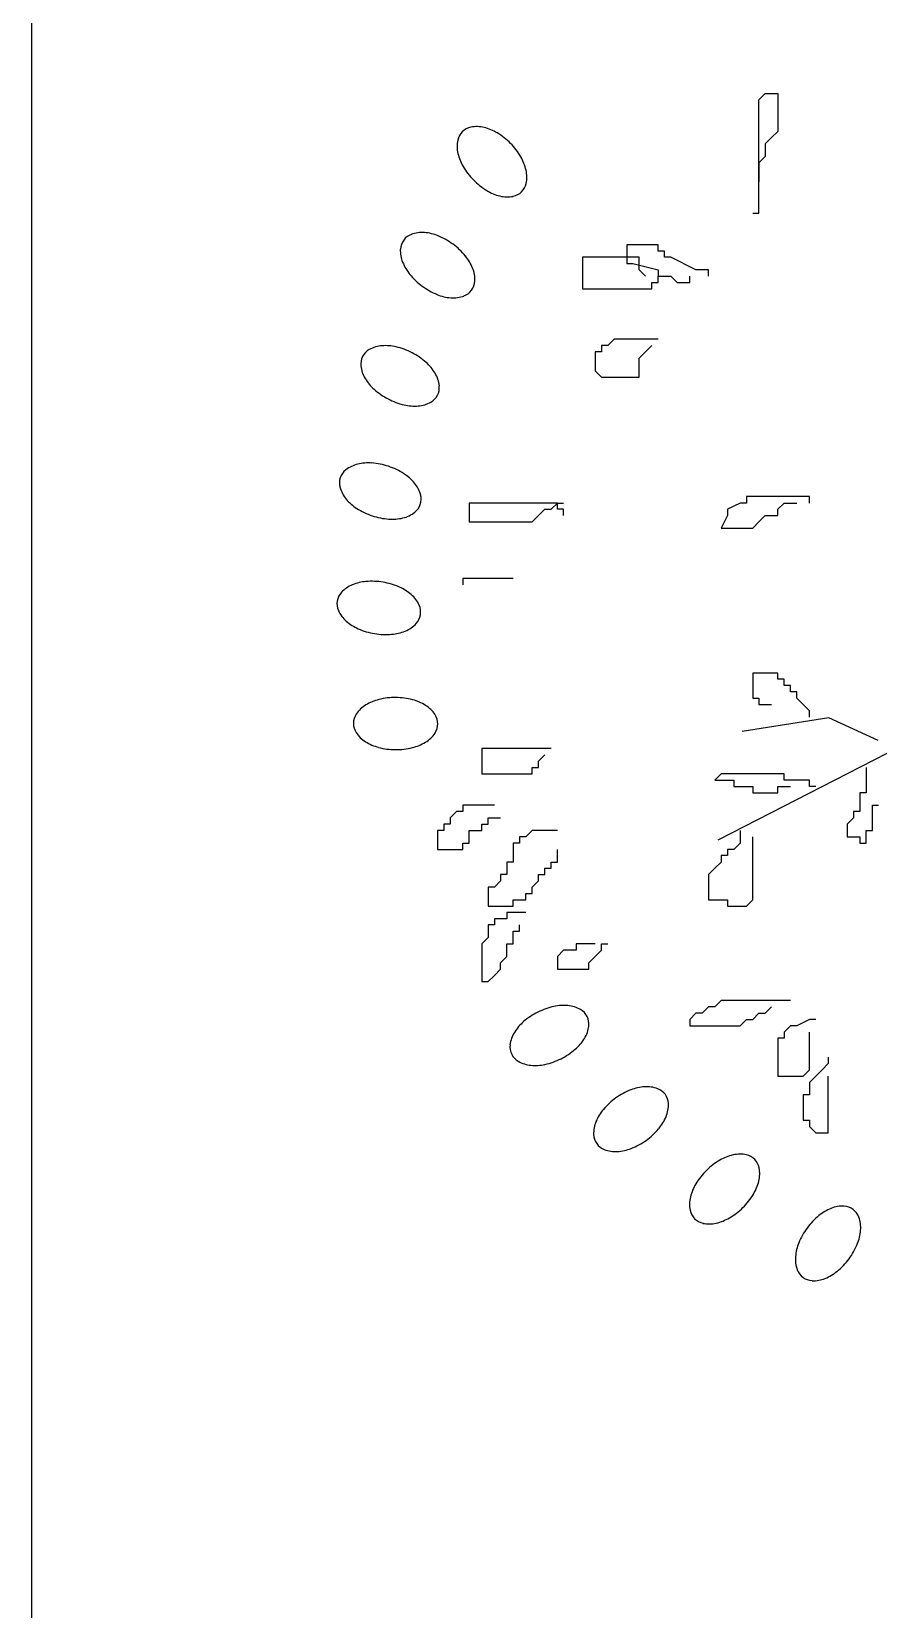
# Model space of a CAD drawing. Header units: millimetres. Extents: x -4017 to 59953, y -688 to 66564.
# Drawn here: x 35108 to 35933, y 40044 to 41581 of the extents above; entities that cross this region are included whole.
import ezdxf

# ---------------------------------------------------------------- set-up
doc = ezdxf.new("R2010")
doc.units = ezdxf.units.MM
doc.layers.add('www.cad-blocks.net', color=7, linetype='Continuous')

# ---------------------------------------------------------------- blocks, each defined once
blk = doc.blocks.new('A$C516926BB')
blk.add_line((37.5671, 38.5194), (37.5671, 0))
blk = doc.blocks.new('A$C4128763F')
at = {"color": 0}
for p, q in [((0.4112, 1.212), (0.4173, 1.2181)), ((0.4173, 1.2181), (0.4296, 1.2181)), ((0.4296, 1.2181), (0.4296, 1.1813)), ((0.4112, 1.1015), (0.4112, 1.212)), ((0.4235, 1.1752), (0.4173, 1.169)), ((0.4173, 1.169), (0.4173, 1.1568)), ((0.4296, 1.1813), (0.4235, 1.1752)), ((0.4173, 1.1568), (0.4112, 1.1506)), ((0.4112, 1.1506), (0.4112, 1.1322)), ((0.4051, 1.1015), (0.4112, 1.1015)), ((0.2823, 1.0709), (0.2823, 1.0525)), ((0.313, 1.0709), (0.2823, 1.0709)), ((0.313, 1.0647), (0.313, 1.0709)), ((0.3191, 1.0647), (0.313, 1.0647)), ((0.3191, 1.0586), (0.3191, 1.0647)), ((0.2393, 1.0586), (0.2393, 1.0279)), ((0.2946, 1.0586), (0.2393, 1.0586)), ((0.2823, 1.0525), (0.2884, 1.0525)), ((0.2884, 1.0525), (0.313, 1.0463)), ((0.2946, 1.0463), (0.2946, 1.0586)), ((0.3007, 1.0402), (0.2946, 1.0463)), ((0.313, 1.0463), (0.313, 1.0402)), ((0.3253, 1.0586), (0.3191, 1.0586)), ((0.3498, 1.0463), (0.3253, 1.0586)), ((0.3621, 1.0463), (0.3498, 1.0463)), ((0.3621, 1.0402), (0.3621, 1.0463)), ((0.3068, 1.0341), (0.313, 1.0341)), ((0.3068, 1.0279), (0.3068, 1.0341)), ((0.313, 1.0341), (0.313, 1.0402)), ((0.313, 1.0402), (0.3253, 1.0402)), ((0.3253, 1.0402), (0.3314, 1.0341)), ((0.3314, 1.0341), (0.3437, 1.0341)), ((0.3437, 1.0341), (0.3437, 1.0402)), ((0.2393, 1.0279), (0.3068, 1.0279)), ((0.2577, 0.9727), (0.2577, 0.9666)), ((0.2639, 0.9727), (0.2577, 0.9727)), ((0.27, 0.9789), (0.2639, 0.9727)), ((0.313, 0.9789), (0.27, 0.9789)), ((0.3007, 0.9666), (0.3068, 0.9727)), ((0.2516, 0.9666), (0.2516, 0.9482)), ((0.2577, 0.9666), (0.2516, 0.9666)), ((0.2946, 0.9604), (0.3007, 0.9666)), ((0.2946, 0.942), (0.2946, 0.9604)), ((0.2516, 0.9482), (0.2577, 0.942)), ((0.2577, 0.942), (0.2946, 0.942)), ((0.2148, 0.8193), (0.1288, 0.8193)), ((0.1288, 0.8193), (0.1288, 0.8009)), ((0.2086, 0.8132), (0.2148, 0.8193)), ((0.2148, 0.8193), (0.2209, 0.8193)), ((0.2148, 0.8132), (0.2148, 0.8193)), ((0.3928, 0.8193), (0.3805, 0.8132)), ((0.3989, 0.8193), (0.3928, 0.8193)), ((0.3989, 0.8255), (0.3989, 0.8193)), ((0.4603, 0.8255), (0.3989, 0.8255)), ((0.4296, 0.8132), (0.4358, 0.8193)), ((0.4358, 0.8193), (0.448, 0.8193)), ((0.4603, 0.8193), (0.4603, 0.8255)), ((0.1288, 0.8009), (0.1902, 0.8009)), ((0.1902, 0.8009), (0.1963, 0.8071)), ((0.1963, 0.8071), (0.2025, 0.8132)), ((0.2025, 0.8132), (0.2086, 0.8132)), ((0.2209, 0.8132), (0.2148, 0.8132)), ((0.2209, 0.8071), (0.2209, 0.8132)), ((0.3805, 0.8071), (0.3744, 0.7948)), ((0.3805, 0.8132), (0.3805, 0.8071)), ((0.4051, 0.7948), (0.4112, 0.8009)), ((0.4112, 0.8009), (0.4173, 0.8071)), ((0.4173, 0.8071), (0.4296, 0.8071)), ((0.4296, 0.8071), (0.4296, 0.8132)), ((0.3744, 0.7948), (0.4051, 0.7948)), ((0.1718, 0.7457), (0.1227, 0.7457)), ((0.1227, 0.7457), (0.1227, 0.7396)), ((0.4051, 0.6537), (0.4051, 0.6292)), ((0.4296, 0.6537), (0.4051, 0.6537)), ((0.4296, 0.6476), (0.4296, 0.6537)), ((0.4358, 0.6476), (0.4296, 0.6476)), ((0.4358, 0.6414), (0.4358, 0.6476)), ((0.4419, 0.6414), (0.4358, 0.6414)), ((0.4419, 0.6353), (0.4419, 0.6414)), ((0.448, 0.6353), (0.4419, 0.6353)), ((0.448, 0.6292), (0.448, 0.6353)), ((0.4051, 0.6292), (0.4112, 0.6292)), ((0.4112, 0.6292), (0.4112, 0.623)), ((0.4112, 0.623), (0.4235, 0.623)), ((0.4542, 0.623), (0.448, 0.6292)), ((0.4603, 0.6169), (0.4542, 0.623)), ((0.4603, 0.6108), (0.4603, 0.6169)), ((0.595, 0.6059), (0.3711, 0.4908)), ((0.4793, 0.61), (0.3949, 0.5967)), ((0.5274, 0.5881), (0.4793, 0.61)), ((0.2086, 0.5801), (0.1411, 0.5801)), ((0.1411, 0.5801), (0.1411, 0.5555)), ((0.1963, 0.5678), (0.2025, 0.5739)), ((0.1411, 0.5555), (0.1902, 0.5555)), ((0.1902, 0.5617), (0.1963, 0.5617)), ((0.1902, 0.5555), (0.1902, 0.5617)), ((0.1963, 0.5617), (0.1963, 0.5678)), ((0.3744, 0.5555), (0.3682, 0.5494)), ((0.4358, 0.5555), (0.3744, 0.5555)), ((0.4358, 0.5494), (0.4358, 0.5555)), ((0.5156, 0.5617), (0.5156, 0.5371)), ((0.3682, 0.5494), (0.3866, 0.5494)), ((0.3866, 0.5494), (0.3866, 0.5433)), ((0.3866, 0.5433), (0.4051, 0.5433)), ((0.4051, 0.5433), (0.4051, 0.5371)), ((0.4296, 0.5433), (0.4419, 0.5433)), ((0.4296, 0.5371), (0.4296, 0.5433)), ((0.4603, 0.5494), (0.4358, 0.5494)), ((0.4603, 0.5433), (0.4603, 0.5494)), ((0.4665, 0.5433), (0.4603, 0.5433)), ((0.1227, 0.5249), (0.1227, 0.5187)), ((0.1534, 0.5249), (0.1227, 0.5249)), ((0.4051, 0.5371), (0.4296, 0.5371)), ((0.5094, 0.5371), (0.5094, 0.5187)), ((0.5156, 0.5371), (0.5094, 0.5371)), ((0.5217, 0.5249), (0.5278, 0.5249)), ((0.5217, 0.5003), (0.5217, 0.5249)), ((0.1165, 0.5187), (0.1104, 0.5126)), ((0.1104, 0.5126), (0.1104, 0.5065)), ((0.1227, 0.5187), (0.1165, 0.5187)), ((0.1472, 0.5126), (0.1595, 0.5126)), ((0.1472, 0.5065), (0.1472, 0.5126)), ((0.5033, 0.5126), (0.4971, 0.5065)), ((0.5033, 0.5187), (0.5033, 0.5126)), ((0.5094, 0.5187), (0.5033, 0.5187)), ((0.0981, 0.5003), (0.0981, 0.4819)), ((0.1042, 0.5003), (0.0981, 0.5003)), ((0.1042, 0.5065), (0.1042, 0.5003)), ((0.1104, 0.5065), (0.1042, 0.5065)), ((0.1288, 0.5003), (0.1411, 0.5003)), ((0.1288, 0.4881), (0.1288, 0.5003)), ((0.1411, 0.5065), (0.1472, 0.5065)), ((0.1411, 0.5003), (0.1411, 0.5065)), ((0.1779, 0.4942), (0.1779, 0.4881)), ((0.1841, 0.4942), (0.1779, 0.4942)), ((0.1902, 0.5003), (0.1841, 0.4942)), ((0.2148, 0.5003), (0.1902, 0.5003)), ((0.3928, 0.5003), (0.3928, 0.4881)), ((0.4051, 0.4328), (0.4051, 0.4942)), ((0.4971, 0.5065), (0.4971, 0.4942)), ((0.4971, 0.4942), (0.5094, 0.4942)), ((0.5094, 0.4942), (0.5094, 0.4881)), ((0.5156, 0.5003), (0.5217, 0.5003)), ((0.5156, 0.4881), (0.5156, 0.5003)), ((0.0981, 0.4819), (0.1227, 0.4819)), ((0.1227, 0.4881), (0.1288, 0.4881)), ((0.1227, 0.4819), (0.1227, 0.4881)), ((0.1718, 0.4881), (0.1718, 0.4696)), ((0.1779, 0.4881), (0.1718, 0.4881)), ((0.2148, 0.4696), (0.2148, 0.4819)), ((0.3805, 0.4819), (0.3805, 0.4758)), ((0.3866, 0.4819), (0.3805, 0.4819)), ((0.3928, 0.4881), (0.3866, 0.4819)), ((0.5094, 0.4881), (0.5156, 0.4881)), ((0.1656, 0.4696), (0.1656, 0.4574)), ((0.1718, 0.4696), (0.1656, 0.4696)), ((0.2025, 0.4635), (0.2086, 0.4635)), ((0.2025, 0.4574), (0.2025, 0.4635)), ((0.2086, 0.4696), (0.2148, 0.4696)), ((0.2086, 0.4635), (0.2086, 0.4696)), ((0.3682, 0.4635), (0.3621, 0.4574)), ((0.3744, 0.4696), (0.3682, 0.4635)), ((0.3744, 0.4758), (0.3744, 0.4696)), ((0.3805, 0.4758), (0.3744, 0.4758)), ((0.1595, 0.4512), (0.1534, 0.4451)), ((0.1656, 0.4574), (0.1595, 0.4574)), ((0.1595, 0.4574), (0.1595, 0.4512)), ((0.1902, 0.4451), (0.1963, 0.4512)), ((0.1963, 0.4574), (0.2025, 0.4574)), ((0.1963, 0.4512), (0.1963, 0.4574)), ((0.3621, 0.4574), (0.3621, 0.4328)), ((0.1472, 0.4451), (0.1472, 0.4267)), ((0.1534, 0.4451), (0.1472, 0.4451)), ((0.1718, 0.4328), (0.1841, 0.4328)), ((0.1718, 0.4267), (0.1718, 0.4328)), ((0.1841, 0.439), (0.1902, 0.439)), ((0.1841, 0.4328), (0.1841, 0.439)), ((0.1902, 0.439), (0.1902, 0.4451)), ((0.3621, 0.4328), (0.3805, 0.4328)), ((0.3805, 0.4328), (0.3805, 0.4267)), ((0.3989, 0.4267), (0.4051, 0.4328)), ((0.1472, 0.4267), (0.1718, 0.4267)), ((0.1656, 0.4206), (0.1656, 0.4144)), ((0.1841, 0.4206), (0.1656, 0.4206)), ((0.3805, 0.4267), (0.3989, 0.4267)), ((0.1472, 0.4083), (0.1472, 0.396)), ((0.1534, 0.4083), (0.1472, 0.4083)), ((0.1656, 0.4144), (0.1534, 0.4144)), ((0.1534, 0.4144), (0.1534, 0.4083)), ((0.1718, 0.4022), (0.1779, 0.4022)), ((0.1718, 0.3899), (0.1718, 0.4022)), ((0.1779, 0.4022), (0.1779, 0.4083)), ((0.1472, 0.396), (0.1411, 0.3899)), ((0.1411, 0.3899), (0.1411, 0.3531)), ((0.1656, 0.3899), (0.1718, 0.3899)), ((0.1656, 0.3776), (0.1656, 0.3899)), ((0.2332, 0.3899), (0.2332, 0.3838)), ((0.2516, 0.3899), (0.2332, 0.3899)), ((0.2577, 0.3899), (0.2639, 0.3899)), ((0.2577, 0.3838), (0.2577, 0.3899)), ((0.1595, 0.3715), (0.1656, 0.3776)), ((0.1595, 0.3654), (0.1595, 0.3715)), ((0.2209, 0.3838), (0.2148, 0.3776)), ((0.2148, 0.3776), (0.2148, 0.3654)), ((0.2332, 0.3838), (0.2209, 0.3838)), ((0.2454, 0.3715), (0.2516, 0.3776)), ((0.2454, 0.3654), (0.2454, 0.3715)), ((0.2516, 0.3776), (0.2577, 0.3838)), ((0.1472, 0.3531), (0.1534, 0.3592)), ((0.1534, 0.3592), (0.1595, 0.3654)), ((0.2148, 0.3654), (0.2454, 0.3654)), ((0.1411, 0.3531), (0.1472, 0.3531)), ((0.3621, 0.3285), (0.3559, 0.3224)), ((0.3682, 0.3285), (0.3621, 0.3285)), ((0.3744, 0.3347), (0.3682, 0.3285)), ((0.4419, 0.3347), (0.3744, 0.3347)), ((0.4173, 0.3224), (0.4235, 0.3285)), ((0.3498, 0.3224), (0.3437, 0.3163)), ((0.3437, 0.3163), (0.3437, 0.3101)), ((0.3437, 0.3101), (0.3928, 0.3101)), ((0.3559, 0.3224), (0.3498, 0.3224)), ((0.3928, 0.3101), (0.3989, 0.3163)), ((0.3989, 0.3163), (0.4051, 0.3163)), ((0.4051, 0.3163), (0.4112, 0.3224)), ((0.4112, 0.3224), (0.4173, 0.3224)), ((0.4419, 0.3101), (0.4358, 0.304)), ((0.448, 0.3101), (0.4419, 0.3101)), ((0.4603, 0.3163), (0.448, 0.3101)), ((0.4665, 0.3163), (0.4603, 0.3163)), ((0.4296, 0.2979), (0.4296, 0.2611)), ((0.4358, 0.2979), (0.4296, 0.2979)), ((0.4358, 0.304), (0.4358, 0.2979)), ((0.4603, 0.2672), (0.4603, 0.304)), ((0.4787, 0.2795), (0.4787, 0.2733)), ((0.4542, 0.2611), (0.4603, 0.2672)), ((0.4726, 0.2672), (0.4665, 0.2611)), ((0.4787, 0.2733), (0.4726, 0.2672)), ((0.4296, 0.2611), (0.4542, 0.2611)), ((0.4665, 0.2611), (0.4603, 0.2549)), ((0.4603, 0.2549), (0.4603, 0.2427)), ((0.4787, 0.2058), (0.4787, 0.2611)), ((0.4542, 0.2427), (0.4542, 0.2181)), ((0.4603, 0.2427), (0.4542, 0.2427)), ((0.4542, 0.2181), (0.4603, 0.2181)), ((0.4603, 0.2181), (0.4603, 0.212)), ((0.4603, 0.212), (0.4665, 0.2058)), ((0.4665, 0.2058), (0.4787, 0.2058))]:
    blk.add_line(p, q, dxfattribs=at)
for centre, major_axis, start_param, end_param in [((0.1334, 1.1696), (0.0113, 0.0113), 0.970703, 1.563475), ((0.1361, 1.1554), (0.0216, 0.0216), 0.544014, 0.970703), ((0.1325, 1.1407), (-0.0323, 0.0323), -1.328703, -1.026782), ((0.1476, 1.1667), (0.0216, 0.0216), 2.156247, 2.582935), ((0.1334, 1.1696), (0.0113, 0.0113), 1.563475, 2.156247), ((0.1216, 1.1227), (-0.0472, 0.0472), 4.705067, 4.954482), ((0.1216, 1.1227), (0.0472, 0.0472), 6.026449, 6.275864), ((0.1624, 1.1701), (0.0323, 0.0323), 2.582935, 2.884856), ((0.1398, 1.1333), (0.0323, 0.0323), 5.724528, 6.026449), ((0.1806, 1.1808), (-0.0472, 0.0472), 1.31406, 1.563475), ((0.1545, 1.1367), (0.0216, 0.0216), 5.29784, 5.724528), ((0.1806, 1.1808), (-0.0472, 0.0472), 1.563475, 1.812889), ((0.1697, 1.1627), (0.0323, 0.0323), 3.383686, 3.685607), ((0.1687, 1.1338), (-0.0113, 0.0113), 2.541499, 3.134271), ((0.1687, 1.1338), (-0.0113, 0.0113), 3.134271, 3.727044), ((0.1661, 1.148), (-0.0216, 0.0216), 2.114811, 2.541499), ((0.0779, 1.0659), (0.0113, 0.0113), 1.127782, 1.720555), ((0.0827, 1.0522), (-0.0216, 0.0216), -0.869702, -0.443014), ((0.0815, 1.0372), (0.0323, 0.0323), 0.399173, 0.701094), ((0.0735, 1.0176), (-0.0472, 0.0472), -1.421038, -1.171624), ((0.0923, 1.0653), (-0.0216, 0.0216), 0.742531, 1.169218), ((0.0779, 1.0659), (0.0113, 0.0113), 1.720555, 2.313327), ((0.0735, 1.0176), (0.0472, 0.0472), 6.183529, 6.432943), ((0.1064, 1.0709), (0.0323, 0.0323), 2.740015, 3.041936), ((0.0898, 1.031), (-0.0323, 0.0323), 4.310811, 4.612732), ((0.1039, 1.0367), (0.0216, 0.0216), 5.45492, 5.881607), ((0.1227, 1.0843), (-0.0472, 0.0472), 1.47114, 1.720554), ((0.1227, 1.0843), (0.0472, 0.0472), 3.291351, 3.540765), ((0.1183, 1.036), (0.0113, 0.0113), 4.862147, 5.45492), ((0.1147, 1.0647), (-0.0323, 0.0323), 1.969969, 2.27189), ((0.1135, 1.0497), (0.0216, 0.0216), 3.842687, 4.269375), ((0.1183, 1.036), (0.0113, 0.0113), 4.269375, 4.862147), ((0.0392, 0.9547), (-0.0113, 0.0113), -0.285934, 0.306838), ((0.0462, 0.942), (-0.0216, 0.0216), -0.712623, -0.285934), ((0.0473, 0.9269), (-0.0323, 0.0323), -1.014544, -0.712623), ((0.0425, 0.9064), (-0.0472, 0.0472), -1.263959, -1.014544), ((0.0392, 0.9547), (-0.0113, 0.0113), 0.306838, 0.89961), ((0.0536, 0.9564), (0.0216, 0.0216), 2.470406, 2.897094), ((0.0425, 0.9064), (0.0472, 0.0472), 0.057423, 0.306838), ((0.0565, 0.9221), (-0.0323, 0.0323), 4.467891, 4.769812), ((0.0666, 0.9642), (-0.0323, 0.0323), 1.326298, 1.628219), ((0.0695, 0.9299), (0.0216, 0.0216), 5.611999, 6.038687), ((0.0806, 0.9799), (0.0472, 0.0472), 3.199016, 3.44843), ((0.0838, 0.9316), (0.0113, 0.0113), 4.426455, 5.019227), ((0.0838, 0.9316), (-0.0113, 0.0113), 3.448431, 4.041203), ((0.0806, 0.9799), (0.0472, 0.0472), 3.44843, 3.697845), ((0.0758, 0.9594), (-0.0323, 0.0323), 2.127049, 2.42897), ((0.0769, 0.9443), (-0.0216, 0.0216), 2.42897, 2.855658), ((0.0184, 0.8389), (-0.0113, 0.0113), -0.128855, 0.463918), ((0.0273, 0.8274), (-0.0216, 0.0216), -0.555543, -0.128855), ((0.0307, 0.8127), (0.0323, 0.0323), 0.713332, 1.015253), ((0.0292, 0.7917), (-0.0472, 0.0472), -1.106879, -0.857464), ((0.0292, 0.7917), (-0.0472, 0.0472), -1.356294, -1.106879), ((0.0406, 0.8094), (0.0323, 0.0323), 6.195767, 6.497688), ((0.0184, 0.8389), (-0.0113, 0.0113), 0.463918, 1.05669), ((0.0324, 0.8428), (-0.0216, 0.0216), 1.05669, 1.483378), ((0.0522, 0.8191), (-0.0216, 0.0216), 4.198282, 4.62497), ((0.044, 0.8525), (-0.0323, 0.0323), 1.483378, 1.785299), ((0.0661, 0.823), (-0.0113, 0.0113), 3.012738, 3.60551), ((0.0661, 0.823), (-0.0113, 0.0113), 3.60551, 4.198282), ((0.0554, 0.8702), (0.0472, 0.0472), 3.356095, 3.60551), ((0.0554, 0.8702), (-0.0472, 0.0472), 2.034714, 2.284128), ((0.0538, 0.8492), (0.0323, 0.0323), 3.854925, 4.156846), ((0.0573, 0.8345), (-0.0216, 0.0216), 2.58605, 3.012738), ((0.0265, 0.7113), (-0.0216, 0.0216), -0.398463, 0.028225), ((0.0323, 0.6973), (-0.0323, 0.0323), -0.700385, -0.398463), ((0.034, 0.6763), (-0.0472, 0.0472), -0.949799, -0.700385), ((0.034, 0.6763), (0.0472, 0.0472), 0.371582, 0.620997), ((0.016, 0.7212), (0.0113, 0.0113), 2.191793, 2.784566), ((0.016, 0.7212), (-0.0113, 0.0113), 0.028225, 0.620997), ((0.0425, 0.6956), (-0.0323, 0.0323), -1.501135, -1.199214), ((0.0524, 0.707), (0.0216, 0.0216), 5.926158, 6.352846), ((0.0292, 0.7272), (-0.0216, 0.0216), 1.213769, 1.640457), ((0.0656, 0.713), (-0.0113, 0.0113), 3.169818, 3.76259), ((0.0656, 0.713), (-0.0113, 0.0113), 3.76259, 4.355362), ((0.0391, 0.7387), (-0.0323, 0.0323), 1.640457, 1.942379), ((0.0476, 0.7579), (-0.0472, 0.0472), 1.942379, 2.191793), ((0.0476, 0.7579), (-0.0472, 0.0472), 2.191793, 2.441208), ((0.0494, 0.7369), (0.0323, 0.0323), 4.012004, 4.313926), ((0.0551, 0.7229), (0.0216, 0.0216), 4.313926, 4.740614), ((0.044, 0.5965), (-0.0216, 0.0216), -0.241383, 0.185305), ((0.0518, 0.5835), (0.0323, 0.0323), 1.027491, 1.329413), ((0.0569, 0.5631), (0.0472, 0.0472), 0.778077, 1.027491), ((0.0569, 0.5631), (0.0472, 0.0472), 0.528662, 0.778077), ((0.0622, 0.5834), (0.0323, 0.0323), 0.226741, 0.528662), ((0.0702, 0.5963), (0.0216, 0.0216), 6.083238, 6.509926), ((0.0321, 0.6046), (0.0113, 0.0113), 1.756101, 2.348873), ((0.0321, 0.6046), (-0.0113, 0.0113), 0.778077, 1.370849), ((0.0823, 0.6043), (-0.0113, 0.0113), 3.326897, 3.919669), ((0.0823, 0.6043), (-0.0113, 0.0113), 3.919669, 4.512442), ((0.0441, 0.6126), (0.0216, 0.0216), 2.941645, 3.368333), ((0.0521, 0.6255), (-0.0323, 0.0323), 1.797537, 2.099458), ((0.0625, 0.6254), (-0.0323, 0.0323), 2.598288, 2.900209), ((0.0704, 0.6124), (-0.0216, 0.0216), 2.900209, 3.326897), ((0.0575, 0.6458), (0.0472, 0.0472), 3.670255, 3.919669), ((0.0575, 0.6458), (-0.0472, 0.0472), 2.348873, 2.598288), ((0.2256, 0.2637), (0.0472, 0.0472), 1.249316, 1.49873), ((0.2256, 0.2637), (0.0472, 0.0472), 0.999901, 1.249316), ((0.2211, 0.2843), (-0.0323, 0.0323), -0.872817, -0.570895), ((0.2224, 0.2993), (-0.0216, 0.0216), -1.299505, -0.872817), ((0.2295, 0.3119), (0.0113, 0.0113), 5.961704, 6.554477), ((0.2118, 0.2796), (-0.0323, 0.0323), -0.072066, 0.229855), ((0.2152, 0.3138), (0.0216, 0.0216), 4.942244, 5.368932), ((0.2295, 0.3119), (0.0113, 0.0113), 5.368932, 5.961704), ((0.1989, 0.2876), (0.0216, 0.0216), 1.800652, 2.22734), ((0.2023, 0.3218), (-0.0323, 0.0323), 3.069527, 3.371448), ((0.1846, 0.2895), (-0.0113, 0.0113), 0.656543, 1.249315), ((0.1846, 0.2895), (0.0113, 0.0113), 2.820112, 3.412884), ((0.1885, 0.3377), (0.0472, 0.0472), 4.141494, 4.390908), ((0.1885, 0.3377), (0.0472, 0.0472), 4.390908, 4.640323), ((0.1917, 0.3021), (-0.0216, 0.0216), 1.842088, 2.268776), ((0.193, 0.3171), (0.0323, 0.0323), 3.839572, 4.141494), ((0.3106, 0.1855), (0.0472, 0.0472), 1.156981, 1.406395), ((0.303, 0.2051), (0.0323, 0.0323), 0.855059, 1.156981), ((0.3019, 0.2202), (0.0216, 0.0216), 0.428371, 0.855059), ((0.307, 0.2338), (-0.0113, 0.0113), 4.547988, 5.14076), ((0.3106, 0.1855), (0.0472, 0.0472), 1.406395, 1.65581), ((0.307, 0.2338), (0.0113, 0.0113), 5.526012, 6.118784), ((0.2925, 0.2334), (-0.0216, 0.0216), 3.528528, 3.955216), ((0.2806, 0.205), (0.0216, 0.0216), 1.957731, 2.384419), ((0.2945, 0.1991), (-0.0323, 0.0323), 0.085014, 0.386935), ((0.2786, 0.2393), (-0.0323, 0.0323), 3.226606, 3.528528), ((0.2661, 0.2046), (-0.0113, 0.0113), 0.813623, 1.406395), ((0.2624, 0.2528), (-0.0472, 0.0472), 2.977192, 3.226606), ((0.2661, 0.2046), (-0.0113, 0.0113), 1.406395, 1.999167), ((0.2711, 0.2181), (-0.0216, 0.0216), 1.999167, 2.425856), ((0.2701, 0.2332), (-0.0323, 0.0323), 2.425856, 2.727777), ((0.2624, 0.2528), (-0.0472, 0.0472), 2.727777, 2.977192), ((0.3928, 0.1545), (-0.0216, 0.0216), -0.985345, -0.558657), ((0.3957, 0.1687), (0.0113, 0.0113), 6.275864, 6.868636), ((0.4068, 0.1216), (-0.0472, 0.0472), -0.007321, 0.242093), ((0.4068, 0.1216), (0.0472, 0.0472), 1.31406, 1.563475), ((0.3962, 0.1398), (0.0323, 0.0323), 1.012139, 1.31406), ((0.3957, 0.1687), (-0.0113, 0.0113), 4.112295, 4.705067), ((0.3814, 0.1661), (0.0216, 0.0216), 5.256404, 5.683091), ((0.3888, 0.1325), (-0.0323, 0.0323), 0.242093, 0.544015), ((0.3667, 0.1697), (0.0323, 0.0323), 4.954482, 5.256404), ((0.3741, 0.1361), (-0.0216, 0.0216), 0.544015, 0.970702), ((0.3487, 0.1806), (-0.0472, 0.0472), 3.134271, 3.383686), ((0.3599, 0.1334), (0.0113, 0.0113), 2.541499, 3.134271), ((0.3593, 0.1624), (-0.0323, 0.0323), 2.582935, 2.884857), ((0.3487, 0.1806), (-0.0472, 0.0472), 2.884857, 3.134271), ((0.5118, 0.0735), (0.0472, 0.0472), 1.47114, 1.720555), ((0.4985, 0.0898), (0.0323, 0.0323), 1.169219, 1.47114), ((0.4928, 0.1039), (-0.0216, 0.0216), -0.828266, -0.401578), ((0.4934, 0.1183), (-0.0113, 0.0113), -1.421038, -0.828266), ((0.4934, 0.1183), (-0.0113, 0.0113), 4.269375, 4.862147), ((0.4798, 0.1135), (-0.0216, 0.0216), 3.842687, 4.269375), ((0.3599, 0.1334), (0.0113, 0.0113), 3.134271, 3.727043), ((0.3627, 0.1476), (-0.0216, 0.0216), 2.156247, 2.582935), ((0.5118, 0.0735), (-0.0472, 0.0472), 0.149758, 0.399173), ((0.4647, 0.1147), (0.0323, 0.0323), 5.111562, 5.413483), ((0.4923, 0.0815), (0.0323, 0.0323), 1.969969, 2.271891), ((0.4452, 0.1227), (0.0472, 0.0472), 4.862147, 5.111562), ((0.4772, 0.0827), (-0.0216, 0.0216), 0.701094, 1.127782), ((0.4452, 0.1227), (-0.0472, 0.0472), 3.041936, 3.291351), ((0.4636, 0.0779), (-0.0113, 0.0113), 1.127782, 1.720554), ((0.4636, 0.0779), (0.0113, 0.0113), 3.291351, 3.884123), ((0.4642, 0.0923), (-0.0216, 0.0216), 2.313327, 2.740015), ((0.4586, 0.1064), (-0.0323, 0.0323), 2.740015, 3.041936)]:
    blk.add_ellipse(centre, major_axis=major_axis, ratio=1, start_param=start_param, end_param=end_param, dxfattribs=at)

msp = doc.modelspace()

# ---------------------------------------------------------------- block references
at = {"xscale": 1000, "yscale": 1000, "zscale": 1000}
msp.add_blockref('A$C4128763F', (35405.9, 40302.6), dxfattribs=at)
at = {"layer": 'www.cad-blocks.net', "color": 155, "true_color": 0x546d8e, "xscale": 1000, "yscale": 1000, "zscale": 1000}
msp.add_blockref('A$C516926BB', (-2458.7, 9375.6), dxfattribs=at)

doc.saveas('drawing.dxf')
